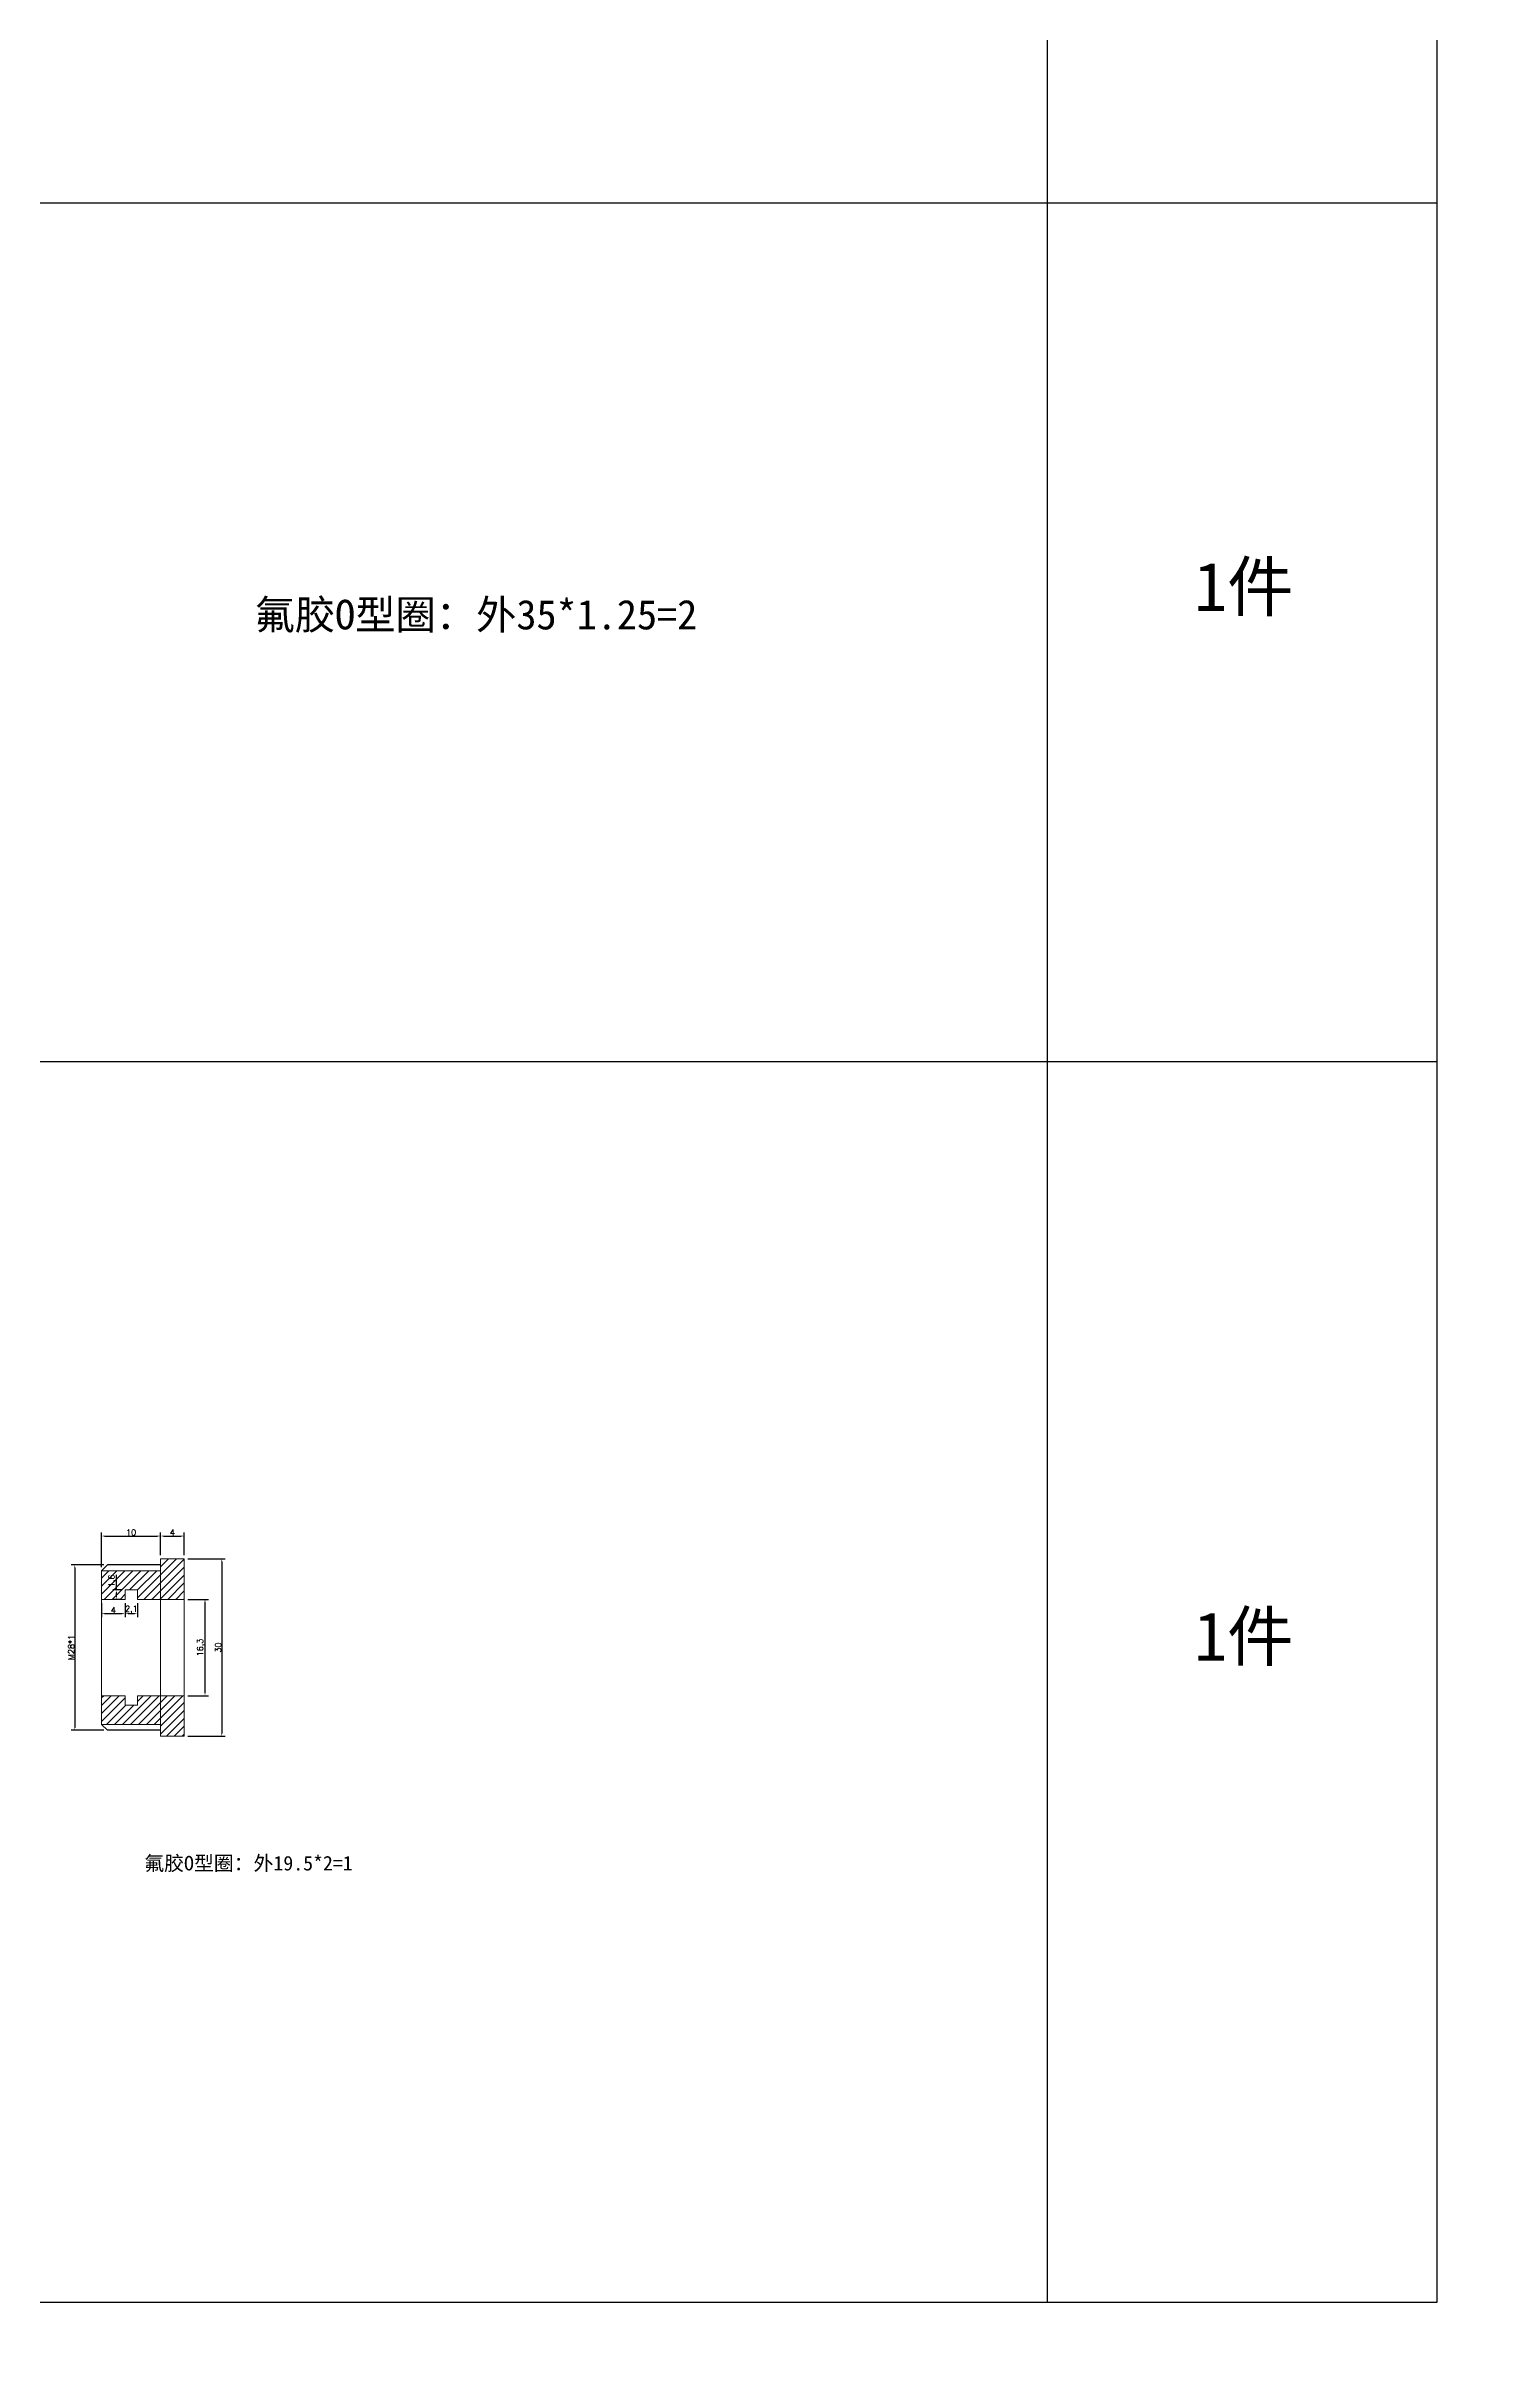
# Model space of a CAD drawing. Header units: millimetres. Extents: x 6817 to 10425, y -2870 to -164.
# Drawn here: x 9827.2 to 10072.2, y -1386.9 to -997.2 of the extents above; entities that cross this region are included whole.
import ezdxf

# ---------------------------------------------------------------- set-up
doc = ezdxf.new("R2010")
doc.units = ezdxf.units.MM
doc.layers.add('图层2', color=108, linetype='Continuous')
doc.layers.add('标注线', color=3, linetype='Continuous', lineweight=13)
doc.styles.get("Standard").update_dxf_attribs({"font": 'txt', "bigfont": 'gbcbig.shx'})
doc.dimstyles.new('ISO-25', dxfattribs={"dimtxt": 1, "dimasz": 0.5, "dimexe": 0.6, "dimexo": 0.625, "dimgap": 0.1, "dimtad": 1, "dimtxsty": 'Standard', "dimcen": 2.5, "dimadec": 0, "dimazin": 0, "dimtfac": 1, "dimtmove": 0, "dimatfit": 3, "dimfxl": 1, "dimarcsym": 0})

# ---------------------------------------------------------------- blocks, each defined once
blk = doc.blocks.new('*D1093')
at = {"layer": 'Defpoints', "color": 0, "linetype": 'ByBlock', "transparency": 16777216}
for p in [(9846.6, -1249.22), (9846.6, -1253.08), (9836.6, -1255.08)]:
    blk.add_point(p, dxfattribs=at)
at = {"layer": '图层2', "color": 0, "linetype": 'ByBlock', "lineweight": -2, "transparency": 16777216}
for p, q in [((9836.6, -1254.46), (9836.6, -1248.62)), ((9837.1, -1249.22), (9846.1, -1249.22)), ((9846.6, -1252.46), (9846.6, -1248.62))]:
    blk.add_line(p, q, dxfattribs=at)
at = {"layer": '图层2', "color": 0, "linetype": 'ByBlock', "transparency": 16777216}
for points in [[(9837.1, -1249.13), (9837.1, -1249.3), (9836.6, -1249.22)], [(9846.1, -1249.13), (9846.1, -1249.3), (9846.6, -1249.22)]]:
    blk.add_solid(points, dxfattribs=at)
at = {"layer": '图层2', "color": 0, "linetype": 'ByBlock', "transparency": 16777216, "insert": (9841.6, -1248.62), "char_height": 1, "attachment_point": 5}
blk.add_mtext('10', dxfattribs=at)
blk = doc.blocks.new('*D1094')
at = {"layer": 'Defpoints', "color": 0, "linetype": 'ByBlock', "transparency": 16777216}
for p in [(9850.6, -1249.22), (9846.6, -1253.08), (9850.6, -1253.08)]:
    blk.add_point(p, dxfattribs=at)
at = {"layer": '图层2', "color": 0, "linetype": 'ByBlock', "lineweight": -2, "transparency": 16777216}
for p, q in [((9846.6, -1252.46), (9846.6, -1248.62)), ((9847.1, -1249.22), (9850.1, -1249.22)), ((9850.6, -1252.46), (9850.6, -1248.62))]:
    blk.add_line(p, q, dxfattribs=at)
at = {"layer": '图层2', "color": 0, "linetype": 'ByBlock', "transparency": 16777216}
for points in [[(9847.1, -1249.13), (9847.1, -1249.3), (9846.6, -1249.22)], [(9850.1, -1249.13), (9850.1, -1249.3), (9850.6, -1249.22)]]:
    blk.add_solid(points, dxfattribs=at)
at = {"layer": '图层2', "color": 0, "linetype": 'ByBlock', "transparency": 16777216, "insert": (9848.6, -1248.62), "char_height": 1, "attachment_point": 5}
blk.add_mtext('4', dxfattribs=at)
blk = doc.blocks.new('*D1095')
at = {"layer": 'Defpoints', "color": 0, "linetype": 'ByBlock', "transparency": 16777216}
for p in [(9850.6, -1253.08), (9850.6, -1283.08), (9856.95, -1283.08)]:
    blk.add_point(p, dxfattribs=at)
at = {"layer": '图层2', "color": 0, "linetype": 'ByBlock', "lineweight": -2, "transparency": 16777216}
for p, q in [((9851.22, -1253.08), (9857.55, -1253.08)), ((9856.95, -1253.58), (9856.95, -1282.58)), ((9851.22, -1283.08), (9857.55, -1283.08))]:
    blk.add_line(p, q, dxfattribs=at)
at = {"layer": '图层2', "color": 0, "linetype": 'ByBlock', "transparency": 16777216}
for points in [[(9856.87, -1253.58), (9857.04, -1253.58), (9856.95, -1253.08)], [(9856.87, -1282.58), (9857.04, -1282.58), (9856.95, -1283.08)]]:
    blk.add_solid(points, dxfattribs=at)
at = {"layer": '图层2', "color": 0, "linetype": 'ByBlock', "transparency": 16777216, "insert": (9856.35, -1268.08), "char_height": 1, "attachment_point": 5, "rotation": 90}
blk.add_mtext('30', dxfattribs=at)
blk = doc.blocks.new('*D1096')
at = {"layer": 'Defpoints', "color": 0, "linetype": 'ByBlock', "transparency": 16777216}
for p in [(9850.6, -1259.93), (9850.6, -1276.23), (9854.11, -1276.23)]:
    blk.add_point(p, dxfattribs=at)
at = {"layer": '图层2', "color": 0, "linetype": 'ByBlock', "lineweight": -2, "transparency": 16777216}
for p, q in [((9851.22, -1259.93), (9854.71, -1259.93)), ((9854.11, -1260.43), (9854.11, -1275.73)), ((9851.22, -1276.23), (9854.71, -1276.23))]:
    blk.add_line(p, q, dxfattribs=at)
at = {"layer": '图层2', "color": 0, "linetype": 'ByBlock', "transparency": 16777216}
for points in [[(9854.03, -1260.43), (9854.2, -1260.43), (9854.11, -1259.93)], [(9854.03, -1275.73), (9854.2, -1275.73), (9854.11, -1276.23)]]:
    blk.add_solid(points, dxfattribs=at)
at = {"layer": '图层2', "color": 0, "linetype": 'ByBlock', "transparency": 16777216, "insert": (9853.43, -1268.08), "char_height": 1, "attachment_point": 5, "rotation": 90}
blk.add_mtext('16,3', dxfattribs=at)
blk = doc.blocks.new('*D1097')
at = {"layer": 'Defpoints', "color": 0, "linetype": 'ByBlock', "transparency": 16777216}
for p in [(9837.6, -1254.08), (9832.08, -1282.08), (9837.6, -1282.08)]:
    blk.add_point(p, dxfattribs=at)
at = {"layer": '图层2', "color": 0, "linetype": 'ByBlock', "lineweight": -2, "transparency": 16777216}
for p, q in [((9836.97, -1254.08), (9831.48, -1254.08)), ((9832.08, -1254.58), (9832.08, -1281.58)), ((9836.97, -1282.08), (9831.48, -1282.08))]:
    blk.add_line(p, q, dxfattribs=at)
at = {"layer": '图层2', "color": 0, "linetype": 'ByBlock', "transparency": 16777216}
for points in [[(9832, -1254.58), (9832.16, -1254.58), (9832.08, -1254.08)], [(9832, -1281.58), (9832.16, -1281.58), (9832.08, -1282.08)]]:
    blk.add_solid(points, dxfattribs=at)
at = {"layer": '图层2', "color": 0, "linetype": 'ByBlock', "transparency": 16777216, "insert": (9831.48, -1268.08), "char_height": 1, "attachment_point": 5, "rotation": 90}
blk.add_mtext('M28*1', dxfattribs=at)
blk = doc.blocks.new('*D1098')
at = {"layer": 'Defpoints', "color": 0, "linetype": 'ByBlock', "transparency": 16777216}
for p in [(9836.6, -1259.93), (9840.6, -1259.93), (9840.6, -1262.35)]:
    blk.add_point(p, dxfattribs=at)
at = {"layer": '图层2', "color": 0, "linetype": 'ByBlock', "lineweight": -2, "transparency": 16777216}
for p, q in [((9836.6, -1260.56), (9836.6, -1262.95)), ((9837.1, -1262.35), (9840.1, -1262.35)), ((9840.6, -1260.56), (9840.6, -1262.95))]:
    blk.add_line(p, q, dxfattribs=at)
at = {"layer": '图层2', "color": 0, "linetype": 'ByBlock', "transparency": 16777216}
for points in [[(9837.1, -1262.27), (9837.1, -1262.43), (9836.6, -1262.35)], [(9840.1, -1262.27), (9840.1, -1262.43), (9840.6, -1262.35)]]:
    blk.add_solid(points, dxfattribs=at)
at = {"layer": '图层2', "color": 0, "linetype": 'ByBlock', "transparency": 16777216, "insert": (9838.6, -1261.75), "char_height": 1, "attachment_point": 5}
blk.add_mtext('4', dxfattribs=at)
blk = doc.blocks.new('*D1099')
at = {"layer": 'Defpoints', "color": 0, "linetype": 'ByBlock', "transparency": 16777216}
for p in [(9840.6, -1259.93), (9842.7, -1259.93), (9842.7, -1262.35)]:
    blk.add_point(p, dxfattribs=at)
at = {"layer": '图层2', "color": 0, "linetype": 'ByBlock', "lineweight": -2, "transparency": 16777216}
for p, q in [((9840.6, -1260.56), (9840.6, -1262.95)), ((9841.1, -1262.35), (9842.2, -1262.35)), ((9842.7, -1260.56), (9842.7, -1262.95))]:
    blk.add_line(p, q, dxfattribs=at)
at = {"layer": '图层2', "color": 0, "linetype": 'ByBlock', "transparency": 16777216}
for points in [[(9841.1, -1262.27), (9841.1, -1262.43), (9840.6, -1262.35)], [(9842.2, -1262.27), (9842.2, -1262.43), (9842.7, -1262.35)]]:
    blk.add_solid(points, dxfattribs=at)
at = {"layer": '图层2', "color": 0, "linetype": 'ByBlock', "transparency": 16777216, "insert": (9841.65, -1261.67), "char_height": 1, "attachment_point": 5}
blk.add_mtext('2,1', dxfattribs=at)
blk = doc.blocks.new('*D1100')
at = {"layer": 'Defpoints', "color": 0, "linetype": 'ByBlock', "transparency": 16777216}
for p in [(9839.14, -1258.33), (9840.6, -1258.33), (9840.6, -1259.93)]:
    blk.add_point(p, dxfattribs=at)
at = {"layer": '图层2', "color": 0, "linetype": 'ByBlock', "lineweight": -2, "transparency": 16777216}
for p, q in [((9839.97, -1258.33), (9838.54, -1258.33)), ((9839.14, -1258.33), (9839.14, -1255.8)), ((9839.97, -1259.93), (9838.54, -1259.93)), ((9839.14, -1259.43), (9839.14, -1258.83))]:
    blk.add_line(p, q, dxfattribs=at)
at = {"layer": '图层2', "color": 0, "linetype": 'ByBlock', "transparency": 16777216}
for points in [[(9839.06, -1258.83), (9839.22, -1258.83), (9839.14, -1258.33)], [(9839.06, -1259.43), (9839.22, -1259.43), (9839.14, -1259.93)]]:
    blk.add_solid(points, dxfattribs=at)
at = {"layer": '图层2', "color": 0, "linetype": 'ByBlock', "transparency": 16777216, "insert": (9838.46, -1256.81), "char_height": 1, "attachment_point": 5, "rotation": 90}
blk.add_mtext('1,6', dxfattribs=at)
blk = doc.blocks.new('*D2126')
at = {"layer": 'Defpoints', "color": 0, "linetype": 'ByBlock'}
for p in [(10223.66, -339.2), (10223.66, -344.88), (10247.6, -344.88)]:
    blk.add_point(p, dxfattribs=at)
at = {"layer": 'Defpoints', "color": 0, "linetype": 'ByBlock', "transparency": 16777216}
for p in [(8490.81, -2490.52), (8490.81, -2500.59), (8495.81, -2500.59)]:
    blk.add_point(p, dxfattribs=at)
at = {"layer": '图层2', "color": 0, "linetype": 'ByBlock', "lineweight": -2}
for p, q in [((10224.28, -339.2), (10248.2, -339.2)), ((10247.6, -339.7), (10247.6, -344.38)), ((10224.28, -344.88), (10248.2, -344.88))]:
    blk.add_line(p, q, dxfattribs=at)
at = {"layer": '图层2', "color": 0, "linetype": 'ByBlock', "lineweight": -2, "transparency": 16777216}
for p, q in [((8490.81, -2499.97), (8490.81, -2489.92)), ((8495.81, -2499.97), (8495.81, -2489.92)), ((8495.31, -2490.52), (8491.31, -2490.52))]:
    blk.add_line(p, q, dxfattribs=at)
at = {"layer": '图层2', "color": 0, "linetype": 'ByBlock'}
for points in [[(10247.52, -339.7), (10247.69, -339.7), (10247.6, -339.2)], [(10247.52, -344.38), (10247.69, -344.38), (10247.6, -344.88)]]:
    blk.add_solid(points, dxfattribs=at)
at = {"layer": '图层2', "color": 0, "linetype": 'ByBlock', "transparency": 16777216}
for points in [[(8491.31, -2490.44), (8491.31, -2490.6), (8490.81, -2490.52)], [(8495.31, -2490.44), (8495.31, -2490.6), (8495.81, -2490.52)]]:
    blk.add_solid(points, dxfattribs=at)
at = {"layer": '图层2', "color": 0, "linetype": 'ByBlock', "insert": (10246.92, -342.04), "char_height": 1, "attachment_point": 5, "rotation": 90}
blk.add_mtext('5,67', dxfattribs=at)
at = {"layer": '图层2', "color": 0, "linetype": 'ByBlock', "transparency": 16777216, "insert": (8493.31, -2489.17), "char_height": 2.5, "attachment_point": 5}
blk.add_mtext('5', dxfattribs=at)
blk = doc.blocks.new('*D2131')
at = {"layer": 'Defpoints', "color": 0, "linetype": 'ByBlock'}
for p in [(10232.06, -998.37), (10223.18, -1004.37), (10232.05, -1004.37), (8546.57, -2519.73), (8541.76, -2524.11), (8546.57, -2524.11)]:
    blk.add_point(p, dxfattribs=at)
at = {"layer": '图层2', "color": 0, "linetype": 'ByBlock', "lineweight": -2}
for p, q in [((10231.43, -998.37), (10222.58, -998.37)), ((10223.18, -998.87), (10223.18, -1003.87)), ((10231.42, -1004.37), (10222.58, -1004.37)), ((8545.95, -2519.73), (8541.16, -2519.73)), ((8541.76, -2520.23), (8541.76, -2523.61)), ((8545.95, -2524.11), (8541.16, -2524.11))]:
    blk.add_line(p, q, dxfattribs=at)
at = {"layer": '图层2', "color": 0, "linetype": 'ByBlock'}
for points in [[(10223.1, -998.87), (10223.27, -998.87), (10223.18, -998.37)], [(10223.1, -1003.87), (10223.27, -1003.87), (10223.18, -1004.37)], [(8541.68, -2520.23), (8541.85, -2520.23), (8541.76, -2519.73)], [(8541.68, -2523.61), (8541.85, -2523.61), (8541.76, -2524.11)]]:
    blk.add_solid(points, dxfattribs=at)
at = {"layer": '图层2', "color": 0, "linetype": 'ByBlock', "char_height": 1, "attachment_point": 5, "rotation": 90}
for s, insert in [('6', (10222.58, -1001.37)), ('4,38', (8541.08, -2521.92))]:
    blk.add_mtext(s, dxfattribs=dict(at, insert=insert))
blk = doc.blocks.new('*D2135')
at = {"layer": 'Defpoints', "color": 0, "linetype": 'ByBlock'}
for p in [(10217.81, -308.87), (10215.31, -322.35), (10217.81, -322.35), (8520.7, -2501.9), (8521.92, -2501.88), (8521.32, -2502.94), (8534.07, -2513.08), (8534.07, -2513.08)]:
    blk.add_point(p, dxfattribs=at)
at = {"layer": '图层2', "color": 0, "linetype": 'ByBlock', "lineweight": -2}
for p, q in [((10215.31, -321.73), (10215.31, -308.27)), ((10215.81, -308.87), (10217.31, -308.87)), ((10217.81, -321.73), (10217.81, -308.27)), ((8520.84, -2502.55), (8519.96, -2501.85)), ((8521.46, -2501.45), (8520.82, -2500.86)), ((8521.6, -2500.9), (8522.67, -2499.8))]:
    blk.add_line(p, q, dxfattribs=at)
for start, end in [(138.9369, 139.8318), (135.6492, 137.293)]:
    blk.add_arc((8534.07, -2513.08), 17.43, start, end, dxfattribs=at)
at = {"layer": '图层2', "color": 0, "linetype": 'ByBlock'}
for points in [[(10215.81, -308.79), (10215.81, -308.96), (10215.31, -308.87)], [(10217.31, -308.79), (10217.31, -308.96), (10217.81, -308.87)], [(8520.81, -2501.89), (8520.68, -2501.79), (8520.43, -2502.23)], [(8520.86, -2501.58), (8520.99, -2501.69), (8521.26, -2501.26)]]:
    blk.add_solid(points, dxfattribs=at)
at = {"layer": '图层2', "color": 0, "linetype": 'ByBlock', "insert": (10216.56, -308.19), "char_height": 1, "attachment_point": 5}
blk.add_mtext('2,5', dxfattribs=at)
at = {"layer": '图层2', "color": 0, "linetype": 'ByBlock', "insert": (8521.71, -2499.93), "char_height": 1, "attachment_point": 5, "rotation": 45.6492}
blk.add_mtext('4°', dxfattribs=at)
blk = doc.blocks.new('*D2136')
at = {"layer": 'Defpoints', "color": 0, "linetype": 'ByBlock'}
for p in [(10215.31, -305.16), (10187.99, -322.35), (10215.31, -322.35), (8518.44, -2501.94), (8518.95, -2504.56), (8521.32, -2502.94), (8534.07, -2513.08), (8534.07, -2513.08)]:
    blk.add_point(p, dxfattribs=at)
at = {"layer": '图层2', "color": 0, "linetype": 'ByBlock', "lineweight": -2}
for p, q in [((10187.99, -321.73), (10187.99, -304.56)), ((10188.49, -305.16), (10214.81, -305.16)), ((10215.31, -321.73), (10215.31, -304.56)), ((8520.84, -2502.55), (8518.59, -2500.76)), ((8518.41, -2504.25), (8516.83, -2503.36))]:
    blk.add_line(p, q, dxfattribs=at)
blk.add_arc((8534.07, -2513.08), 19.19, 142.9688, 149.0795, dxfattribs=at)
at = {"layer": '图层2', "color": 0, "linetype": 'ByBlock'}
for points in [[(10188.49, -305.08), (10188.49, -305.24), (10187.99, -305.16)], [(10214.81, -305.08), (10214.81, -305.24), (10215.31, -305.16)], [(8518.68, -2501.48), (8518.81, -2501.58), (8519.06, -2501.13)], [(8517.68, -2503.27), (8517.53, -2503.18), (8517.35, -2503.66)]]:
    blk.add_solid(points, dxfattribs=at)
at = {"layer": '图层2', "color": 0, "linetype": 'ByBlock', "insert": (10201.65, -304.48), "char_height": 1, "attachment_point": 5}
blk.add_mtext('27,32', dxfattribs=at)
at = {"layer": '图层2', "color": 0, "linetype": 'ByBlock', "insert": (8517.66, -2502.03), "char_height": 1, "attachment_point": 5, "rotation": 56.0242}
blk.add_mtext('9°', dxfattribs=at)
blk = doc.blocks.new('*D2138')
at = {"layer": 'Defpoints', "color": 0, "linetype": 'ByBlock'}
for p in [(10222.99, -1057.99), (10220.99, -1061.58), (10222.99, -1061.58), (8548.61, -2494.31), (8561.47, -2494.31), (8561.47, -2496.24)]:
    blk.add_point(p, dxfattribs=at)
at = {"layer": '图层2', "color": 0, "linetype": 'ByBlock', "lineweight": -2}
for p, q in [((10220.99, -1060.96), (10220.99, -1057.39)), ((10221.49, -1057.99), (10222.49, -1057.99)), ((10222.99, -1060.96), (10222.99, -1057.39)), ((8548.61, -2494.94), (8548.61, -2496.84)), ((8549.11, -2496.24), (8560.97, -2496.24)), ((8561.47, -2494.94), (8561.47, -2496.84))]:
    blk.add_line(p, q, dxfattribs=at)
at = {"layer": '图层2', "color": 0, "linetype": 'ByBlock'}
for points in [[(10221.49, -1057.9), (10221.49, -1058.07), (10220.99, -1057.99)], [(10222.49, -1057.9), (10222.49, -1058.07), (10222.99, -1057.99)], [(8549.11, -2496.15), (8549.11, -2496.32), (8548.61, -2496.24)], [(8560.97, -2496.15), (8560.97, -2496.32), (8561.47, -2496.24)]]:
    blk.add_solid(points, dxfattribs=at)
at = {"layer": '图层2', "color": 0, "linetype": 'ByBlock', "char_height": 1, "attachment_point": 5}
for s, insert in [('2', (10221.99, -1057.39)), ('12,86', (8555.04, -2495.55))]:
    blk.add_mtext(s, dxfattribs=dict(at, insert=insert))

msp = doc.modelspace()

# ---------------------------------------------------------------- hatches: boundary and pattern name
at = {"layer": '图层2', "linetype": 'ByBlock'}
h = msp.add_hatch(dxfattribs=at)
h.set_pattern_fill('ANSI31', color=4, scale=0.3)
h.set_pattern_definition([(45, (7868.6644, -1017.8257), (-0.6735192, 0.6735192), [])])
h.paths.add_polyline_path([(9850.597, -1253.081), (9846.597, -1253.081), (9846.597, -1259.931), (9850.597, -1259.931)])
h.paths.add_polyline_path([(9850.597, -1276.231), (9846.597, -1276.231), (9846.597, -1283.081), (9850.597, -1283.081)])
h.paths.add_polyline_path([(9840.597, -1259.931), (9840.597, -1258.331), (9842.697, -1258.331), (9842.697, -1259.931), (9846.597, -1259.931), (9846.597, -1255.081), (9836.597, -1255.081), (9836.597, -1259.931)])
h.paths.add_polyline_path([(9842.697, -1276.231), (9842.697, -1277.831), (9840.597, -1277.831), (9840.597, -1276.231), (9836.597, -1276.231), (9836.597, -1281.081), (9846.597, -1281.081), (9846.597, -1276.231)])

# ---------------------------------------------------------------- linework, layer by layer
at = {"layer": '图层2', "color": 2, "linetype": 'ByBlock'}
for p, q in [((9996.651, -164.27), (9996.651, -1378.846)), ((10062.569, -164.27), (10062.569, -1378.846)), ((10062.569, -1023.778), (9492.484, -1023.778)), ((10062.569, -1168.998), (9492.484, -1168.998)), ((9836.597, -1255.081), (9837.597, -1254.081)), ((9846.597, -1254.081), (9837.597, -1254.081)), ((9836.597, -1281.081), (9837.597, -1282.081)), ((9846.597, -1282.081), (9837.597, -1282.081)), ((10062.569, -1378.846), (9492.484, -1378.846))]:
    msp.add_line(p, q, dxfattribs=at)
at = {"layer": '标注线', "color": 1}
for p, q in [((9846.597, -1283.081), (9846.597, -1253.081)), ((9850.597, -1253.081), (9846.597, -1253.081)), ((9850.597, -1253.081), (9850.597, -1283.081)), ((9836.597, -1281.081), (9836.597, -1255.081)), ((9846.597, -1255.081), (9836.597, -1255.081)), ((9840.597, -1258.331), (9842.697, -1258.331)), ((9840.597, -1259.931), (9840.597, -1258.331)), ((9842.697, -1259.931), (9842.697, -1258.331)), ((9836.597, -1259.931), (9840.597, -1259.931)), ((9842.697, -1259.931), (9850.597, -1259.931)), ((9836.597, -1276.231), (9840.597, -1276.231)), ((9840.597, -1276.231), (9840.597, -1277.831)), ((9840.597, -1277.831), (9842.697, -1277.831)), ((9842.697, -1276.231), (9850.597, -1276.231)), ((9842.697, -1276.231), (9842.697, -1277.831)), ((9850.597, -1281.581), (9850.597, -1275.381)), ((9846.597, -1281.081), (9836.597, -1281.081)), ((9846.597, -1280.431), (9846.597, -1282.431)), ((9850.597, -1283.081), (9846.597, -1283.081))]:
    msp.add_line(p, q, dxfattribs=at)

# ---------------------------------------------------------------- texts
at = {"color": 2, "attachment_point": 1}
for s, insert, char_height, width in [('{\\fSimSun|b0|i0|c134|p2;1件}', (10021.496, -1084.511), 8.21872, 36.05545), ('{\\fSimSun|b0|i0|c134|p2;氟胶O型圈：外35*1.25=2}', (9862.487, -1090.855), 5, 81.12261), ('{\\fSimSun|b0|i0|c134|p2;1件}', (10021.496, -1262.078), 8.21872, 36.05545), ('{\\fSimSun|b0|i0|c134|p2;氟胶O型圈：外19.5*2=1}', (9843.837, -1303.327), 2.46562, 38.16509)]:
    msp.add_mtext(s, dxfattribs=dict(at, insert=insert, char_height=char_height, width=width))

# ---------------------------------------------------------------- dimensions: what is measured, and where the dimension line sits
at = {"layer": '图层2', "color": 2, "linetype": 'ByBlock'}
for base, p1, p2, picture, middle in [((10215.309, -305.16), (10187.985, -322.353), (10215.309, -322.353), '*D2136', (10201.647, -304.476)), ((10217.809, -308.872), (10215.309, -322.353), (10217.809, -322.353), '*D2135', (10216.559, -308.188)), ((10222.988, -1057.987), (10220.988, -1061.58), (10222.988, -1061.58), '*D2138', (10221.988, -1057.387)), ((9846.597, -1249.217), (9836.597, -1255.081), (9846.597, -1253.081), '*D1093', (9841.597, -1248.617)), ((9850.597, -1249.217), (9846.597, -1253.081), (9850.597, -1253.081), '*D1094', (9848.597, -1248.617)), ((9840.597, -1262.35), (9836.597, -1259.931), (9840.597, -1259.931), '*D1098', (9838.597, -1261.75)), ((9842.697, -1262.35), (9840.597, -1259.931), (9842.697, -1259.931), '*D1099', (9841.647, -1261.666))]:
    dim = msp.add_linear_dim(base=base, p1=p1, p2=p2, dimstyle='ISO-25', dxfattribs=at)
    dim.commit()
    dim.dimension.update_dxf_attribs({"geometry": picture, "text_midpoint": middle})
for base, p1, p2, picture, middle in [((10247.6033, -344.8767), (10223.6566, -339.202), (10223.6566, -344.8767), '*D2126', (10246.9199, -342.0394)), ((10223.184, -1004.368), (10232.058, -998.369), (10232.048, -1004.368), '*D2131', (10222.584, -1001.368)), ((9856.952, -1283.081), (9850.597, -1253.081), (9850.597, -1283.081), '*D1095', (9856.352, -1268.081)), ((9839.139, -1258.331), (9840.597, -1259.931), (9840.597, -1258.331), '*D1100', (9838.456, -1256.814)), ((9854.112, -1276.231), (9850.597, -1259.931), (9850.597, -1276.231), '*D1096', (9853.429, -1268.081))]:
    dim = msp.add_linear_dim(base=base, p1=p1, p2=p2, angle=90, dimstyle='ISO-25', dxfattribs=at)
    dim.commit()
    dim.dimension.update_dxf_attribs({"geometry": picture, "text_midpoint": middle})
dim = msp.add_linear_dim(base=(9832.08, -1282.081), p1=(9837.597, -1254.081), p2=(9837.597, -1282.081), angle=90, text='M<>*1', dimstyle='ISO-25', dxfattribs=at)
dim.commit()
dim.dimension.update_dxf_attribs({"geometry": '*D1097', "text_midpoint": (9831.48, -1268.081)})

doc.saveas('drawing.dxf')
